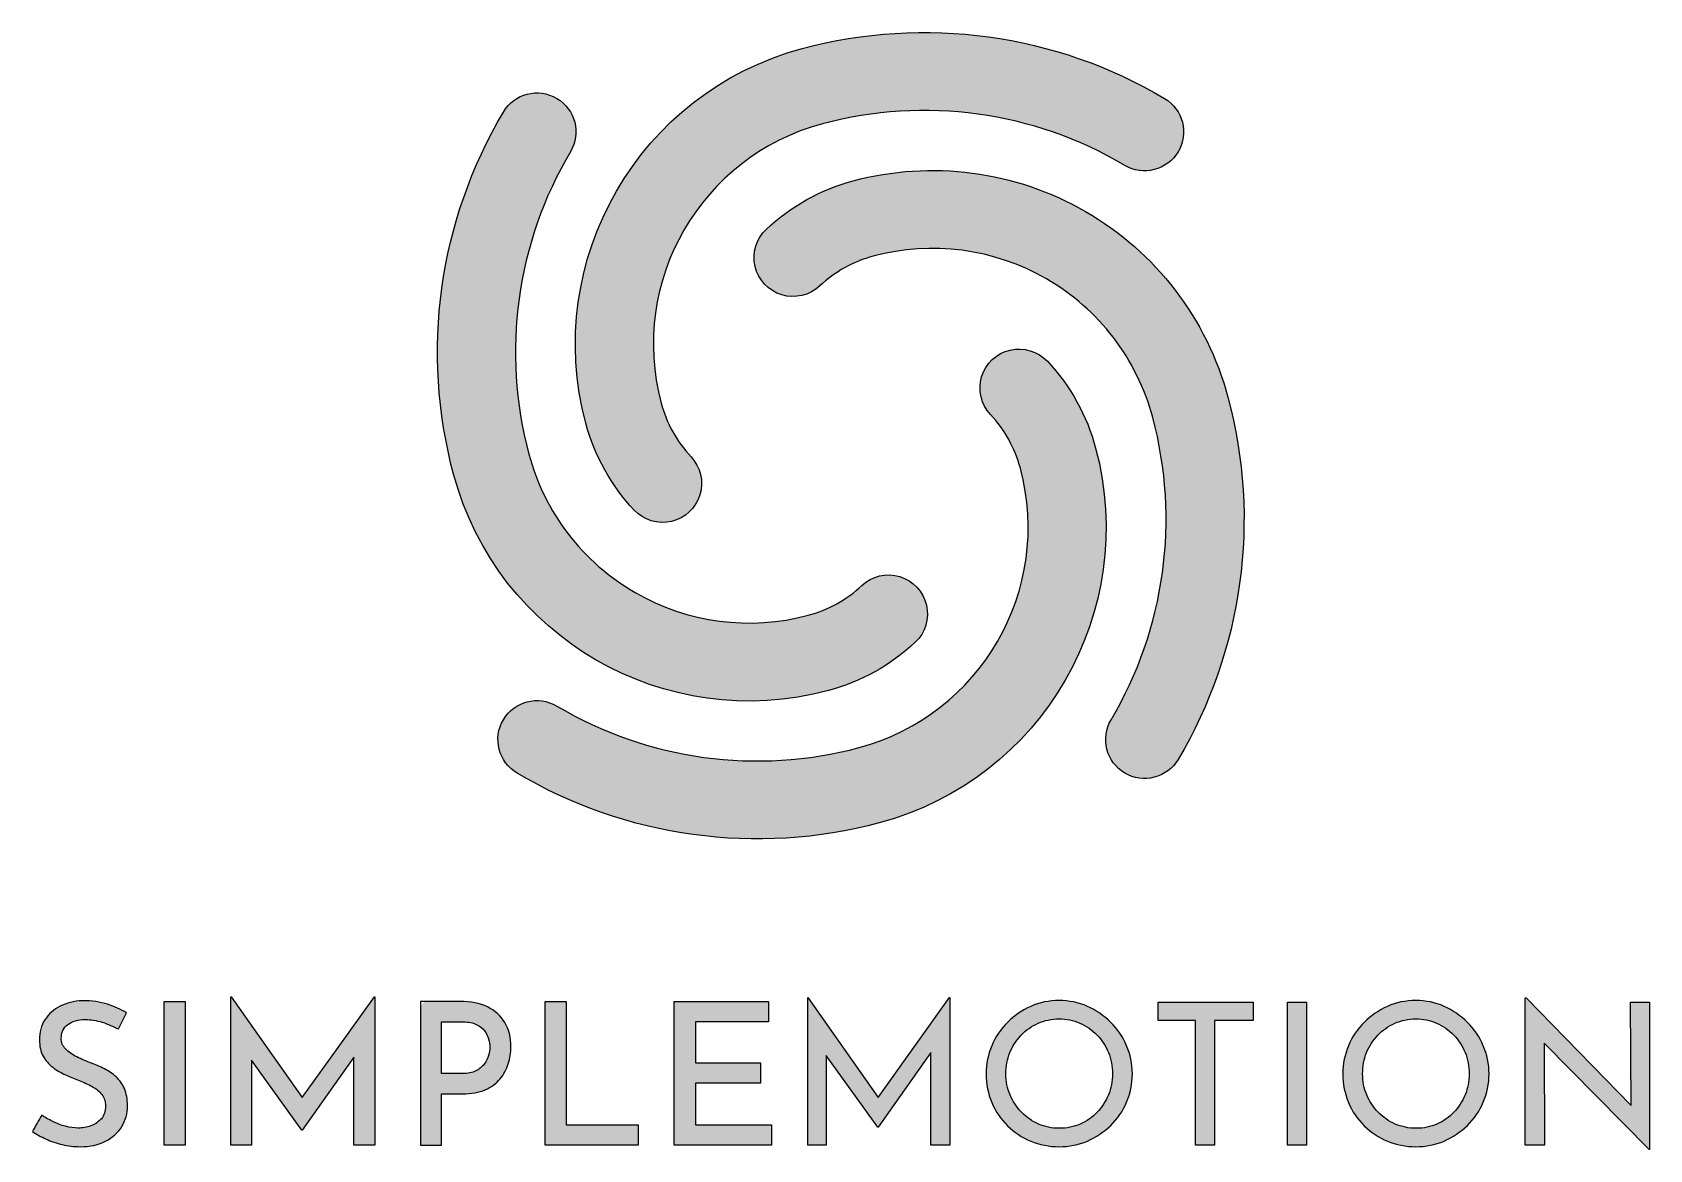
# Model space of a CAD drawing. Extents: x 18 to 205, y 18 to 147.
import ezdxf

# ---------------------------------------------------------------- set-up
doc = ezdxf.new("R2010")
doc.units = 0
for name, color, linetype in [('fill-base', 250, 'CONTINUOUS'), ('fill-hero', 253, 'CONTINUOUS'), ('logo-outline', 7, 'CONTINUOUS')]:
    doc.layers.add(name, color=color, linetype=linetype)

msp = doc.modelspace()

# ---------------------------------------------------------------- hatches: boundary and pattern name
at = {"layer": 'fill-base', "linetype": 'Continuous'}
h = msp.add_hatch(color=256, dxfattribs=at)
h.dxf.hatch_style = 1
edge = h.paths.add_edge_path()
edge.add_arc((104.958890592182, 108.2068603076361), 23.59218832498514, 194.9999999999996, 223.1730355562345, ccw=False)
edge.add_arc((116.3530425930711, 111.2599141347121), 35.38828248747752, 105.00000000000011, 195.0000000000001, ccw=False)
edge.add_arc((121.2929874547624, 92.82378892429044), 54.47476377688481, 59.33331208667232, 104.99999999999989, ccw=False)
edge.add_arc((146.7793505015806, 135.8046210505038), 4.505707035577895, -120.66668791332751, 59.33331208667198, ccw=False)
edge.add_arc((121.2929874547625, 92.82378892429062), 45.46334970572881, 59.33331208667229, 105)
edge.add_arc((116.3530425930711, 111.259914134712), 26.37686841632175, 104.9999999999999, 194.9999999999999)
edge.add_arc((104.9588905921819, 108.2068603076364), 14.58077425382936, 195.0000000000001, 223.1730355562351)
edge.add_arc((91.03929715667277, 95.14781414794209), 4.505707035577929, -136.82696444376552, 43.1730355562359, ccw=False)
h = msp.add_hatch(color=256, dxfattribs=at)
h.dxf.hatch_style = 1
edge = h.paths.add_edge_path()
edge.add_arc((119.1815897587131, 107.3531698936591), 23.59218832498516, 105.00000000000031, 133.1730355562352, ccw=False)
edge.add_arc((122.2346435857887, 95.95901789276985), 35.38828248747761, 15, 105, ccw=False)
edge.add_arc((103.7985183753673, 91.01907303107849), 54.47476377688466, -30.666687913327678, 14.999999999999886, ccw=False)
edge.add_arc((146.7793505015805, 65.53270998426036), 4.505707035577888, 149.3333120866723, 329.33331208667215, ccw=False)
edge.add_arc((103.7985183753673, 91.0190730310784), 45.46334970572885, 329.3333120866723, 375)
edge.add_arc((122.2346435857887, 95.95901789276985), 26.37686841632176, 15.00000000000001, 105)
edge.add_arc((119.1815897587129, 107.3531698936591), 14.5807742538292, 105, 133.1730355562349)
edge.add_arc((106.1225435990188, 121.2727633291682), 4.505707035577899, 133.1730355562346, 313.17303555623573, ccw=False)
h = msp.add_hatch(color=256, dxfattribs=at)
h.dxf.hatch_style = 1
edge = h.paths.add_edge_path()
edge.add_arc((118.3278993447358, 93.13047072712814), 23.59218832498501, 14.999999999999602, 43.173035556234595, ccw=False)
edge.add_arc((106.9337473438466, 90.07741690005227), 35.38828248747755, -75, 15, ccw=False)
edge.add_arc((101.9938024821551, 108.5135421104737), 54.47476377688463, 239.33331208667238, 285.00000000000006, ccw=False)
edge.add_arc((76.50743943533709, 65.53270998426046), 4.505707035577939, 59.33331208667278, 239.3333120866723, ccw=False)
edge.add_arc((101.9938024821552, 108.5135421104737), 45.46334970572882, 239.3333120866723, 284.9999999999999)
edge.add_arc((106.9337473438466, 90.07741690005226), 26.37686841632173, 284.9999999999999, 374.9999999999999)
edge.add_arc((118.3278993447358, 93.13047072712811), 14.58077425382924, 14.99999999999929, 43.17303555623429)
edge.add_arc((132.247492780245, 106.1895168868221), 4.505707035577889, 43.17303555623471, 223.1730355562356, ccw=False)
h = msp.add_hatch(color=256, dxfattribs=at)
h.dxf.hatch_style = 1
h.paths.add_polyline_path([(53.32175100000001, 29.647494), (57.713751, 35.789619), (57.759501, 35.789619), (57.759501, 18.633369), (55.33475100000004, 18.633369), (55.33475100000004, 28.791633), (49.36475100000001, 20.348619), (49.31900100000001, 20.348619), (43.48625500000003, 28.446938), (43.48625099999998, 18.633369), (41.12900100000002, 18.633369), (41.12900100000002, 35.789619), (41.15225100000004, 35.789619), (49.37812500000001, 24.132403)])
h = msp.add_hatch(color=256, dxfattribs=at)
h.dxf.hatch_style = 1
edge = h.paths.add_edge_path()
edge.add_spline(control_points=[(24.293001, 33.158619), (23.43875100000002, 33.158619), (22.76075100000003, 32.964369), (22.25750100000002, 32.575119), (21.75425100000001, 32.185869), (21.50300100000001, 31.656369), (21.50300100000001, 30.985119), (21.50300100000001, 30.511869), (21.67025100000001, 30.100119), (22.00625100000002, 29.749869), (22.34150100000002, 29.398869), (22.77575100000001, 29.093619), (23.30975100000001, 28.834869), (23.84300100000002, 28.575369), (24.40775100000002, 28.331619), (25.00250100000002, 28.102869), (25.50575100000003, 27.919869), (26.004501, 27.702369), (26.50100100000003, 27.451119), (26.99675100000002, 27.199869), (27.44675100000001, 26.890869), (27.85025100000001, 26.524869), (28.254501, 26.159619), (28.57475099999999, 25.705119), (28.81100100000003, 25.163619), (29.04725100000002, 24.622119), (29.165751, 23.962869), (29.165751, 23.185119), (29.165751, 22.300119), (28.94825100000003, 21.499869), (28.51400100000001, 20.783619), (28.07900100000001, 20.066619), (27.45350100000002, 19.498119), (26.63825100000003, 19.079619), (25.82225100000002, 18.659619), (24.83450100000002, 18.450369), (23.67575100000002, 18.450369), (22.97375099999999, 18.450369), (22.29200100000003, 18.529869), (21.62825100000003, 18.690369), (20.96525100000002, 18.850869), (20.33975100000001, 19.063869), (19.752501, 19.330869), (19.16525100000001, 19.597119), (18.63500100000002, 19.891119), (18.16250100000002, 20.211369), (18.52850100000001, 20.844119), (18.89450100000002, 21.476869), (19.26050100000003, 22.109619), (19.62650100000002, 21.850119), (20.045751, 21.602619), (20.51900100000003, 21.366369), (20.991501, 21.130119), (21.48350100000002, 20.943369), (21.99425100000002, 20.806119), (22.50500099999999, 20.668869), (22.98950100000002, 20.600619), (23.447001, 20.600619), (23.95025100000001, 20.600619), (24.44600100000002, 20.688369), (24.93350100000001, 20.863869), (25.42100100000002, 21.038619), (25.82525100000001, 21.313869), (26.14625100000001, 21.687369), (26.46650099999999, 22.060869), (26.62700100000001, 22.552869), (26.62700100000001, 23.163369), (26.62700100000001, 23.681619), (26.48600099999999, 24.119619), (26.20400100000001, 24.478869), (25.92200100000002, 24.837369), (25.54775100000001, 25.145619), (25.08275100000003, 25.404369), (24.61700100000002, 25.663869), (24.11825100000001, 25.892619), (23.58425100000002, 26.091369), (23.06600100000003, 26.289369), (22.53950100000003, 26.510619), (22.00625100000002, 26.754369), (21.472251, 26.998119), (20.97650100000001, 27.292119), (20.51975100000001, 27.634869), (20.062251, 27.978369), (19.69175100000001, 28.404369), (19.41050100000001, 28.915869), (19.12850100000003, 29.426619), (18.98750100000001, 30.055869), (18.98750100000001, 30.802869), (18.98750100000001, 31.687119), (19.19675100000003, 32.461119), (19.61600100000001, 33.124869), (20.03525100000002, 33.787869), (20.61875100000003, 34.310619), (21.36575100000002, 34.691619), (22.112751, 35.072619), (22.97450100000003, 35.286369), (23.95025100000001, 35.332119), (25.06325100000001, 35.332119), (26.03150100000005, 35.194869), (26.855751, 34.920369), (27.67925100000002, 34.645869), (28.41125099999999, 34.318119), (29.05175100000002, 33.936369), (28.73900100000003, 33.311119), (28.42625099999998, 32.685869), (28.11350099999999, 32.06061899999999), (27.533751, 32.365869), (26.90900099999999, 32.624619), (26.237751, 32.838369), (25.56650100000002, 33.052119), (24.91850100000002, 33.158619), (24.293001, 33.158619)], knot_values=[0, 0, 0, 0, 1, 1, 1, 2, 2, 2, 3, 3, 3, 4, 4, 4, 5, 5, 5, 6, 6, 6, 7, 7, 7, 8, 8, 8, 9, 9, 9, 10, 10, 10, 11, 11, 11, 12, 12, 12, 13, 13, 13, 14, 14, 14, 15, 15, 15, 16, 16, 16, 17, 17, 17, 18, 18, 18, 19, 19, 19, 20, 20, 20, 21, 21, 21, 22, 22, 22, 23, 23, 23, 24, 24, 24, 25, 25, 25, 26, 26, 26, 27, 27, 27, 28, 28, 28, 29, 29, 29, 30, 30, 30, 31, 31, 31, 32, 32, 32, 33, 33, 33, 34, 34, 34, 35, 35, 35, 36, 36, 36, 37, 37, 37, 37], weights=[1, 1, 1, 1, 1, 1, 1, 1, 1, 1, 1, 1, 1, 1, 1, 1, 1, 1, 1, 1, 1, 1, 1, 1, 1, 1, 1, 1, 1, 1, 1, 1, 1, 1, 1, 1, 1, 1, 1, 1, 1, 1, 1, 1, 1, 1, 1, 1, 1, 1, 1, 1, 1, 1, 1, 1, 1, 1, 1, 1, 1, 1, 1, 1, 1, 1, 1, 1, 1, 1, 1, 1, 1, 1, 1, 1, 1, 1, 1, 1, 1, 1, 1, 1, 1, 1, 1, 1, 1, 1, 1, 1, 1, 1, 1, 1, 1, 1, 1, 1, 1, 1, 1, 1, 1, 1, 1, 1, 1, 1, 1, 1], degree=3, periodic=0)
h = msp.add_hatch(color=256, dxfattribs=at)
h.dxf.hatch_style = 1
h.paths.add_polyline_path([(33.39725100000004, 35.240619), (35.84525100000002, 35.240619), (35.84525100000002, 18.633369), (33.39725100000004, 18.633369)])
h = msp.add_hatch(color=256, dxfattribs=at)
h.dxf.hatch_style = 1
edge = h.paths.add_edge_path()
edge.add_spline(control_points=[(70.786251, 34.611369), (71.66300100000001, 34.19136899999999), (72.33350100000001, 33.593619), (72.79925100000003, 32.815869), (73.264251, 32.03811899999999), (73.49675100000002, 31.092369), (73.49675100000002, 29.979369), (73.49675100000002, 29.323119), (73.39775100000003, 28.675869), (73.19975099999999, 28.035369), (73.00175100000001, 27.394869), (72.685251, 26.811369), (72.25025099999999, 26.285619), (71.81525099999999, 25.759869), (71.240001, 25.339869), (70.52300100000002, 25.027119), (69.80600100000004, 24.714369), (68.93675100000002, 24.558369), (67.91525100000001, 24.558369), (67.10700100000003, 24.558369), (66.29875099999998, 24.558369), (65.490501, 24.558369), (65.490501, 22.583619), (65.490501, 20.608869), (65.490501, 18.634119), (64.67450100000002, 18.634119), (63.85850100000005, 18.634119), (63.04250100000002, 18.634119), (63.04250100000002, 24.169619), (63.04250100000002, 29.705119), (63.04250100000002, 35.240619), (64.56775100000004, 35.240619), (66.09300100000002, 35.240619), (67.61825100000004, 35.240619), (68.853501, 35.240619), (69.90950100000003, 35.030619), (70.786251, 34.611369)], knot_values=[0, 0, 0, 0, 1, 1, 1, 2, 2, 2, 3, 3, 3, 4, 4, 4, 5, 5, 5, 6, 6, 6, 7, 7, 7, 8, 8, 8, 9, 9, 9, 10, 10, 10, 11, 11, 11, 12, 12, 12, 12], weights=[1, 1, 1, 1, 1, 1, 1, 1, 1, 1, 1, 1, 1, 1, 1, 1, 1, 1, 1, 1, 1, 1, 1, 1, 1, 1, 1, 1, 1, 1, 1, 1, 1, 1, 1, 1, 1], degree=3, periodic=0)
edge = h.paths.add_edge_path(flags=16)
edge.add_spline(control_points=[(69.44750100000005, 27.223119), (69.85925100000003, 27.428619), (70.18325100000004, 27.691869), (70.41950100000003, 28.012119), (70.65575100000001, 28.332369), (70.82375100000002, 28.663869), (70.922751, 29.007369), (71.021751, 29.350869), (71.07125100000002, 29.659869), (71.07125100000002, 29.933619), (71.07125100000002, 30.238869), (71.021751, 30.562869), (70.922751, 30.905619), (70.82375100000002, 31.248369), (70.65950100000003, 31.568619), (70.43075100000004, 31.866369), (70.202001, 32.163369), (69.889251, 32.407869), (69.49325100000004, 32.598369), (69.09650099999999, 32.788869), (68.60150100000004, 32.884119), (68.00675100000001, 32.884119), (67.168001, 32.884119), (66.329251, 32.884119), (65.490501, 32.884119), (65.490501, 30.894119), (65.490501, 28.90411900000001), (65.490501, 26.91411900000001), (66.29875100000004, 26.914119), (67.10700100000003, 26.914119), (67.91525100000007, 26.914119), (68.52500099999997, 26.914119), (69.03650100000004, 27.016869), (69.44750100000005, 27.223119)], knot_values=[0, 0, 0, 0, 1, 1, 1, 2, 2, 2, 3, 3, 3, 4, 4, 4, 5, 5, 5, 6, 6, 6, 7, 7, 7, 8, 8, 8, 9, 9, 9, 10, 10, 10, 11, 11, 11, 11], weights=[1, 1, 1, 1, 1, 1, 1, 1, 1, 1, 1, 1, 1, 1, 1, 1, 1, 1, 1, 1, 1, 1, 1, 1, 1, 1, 1, 1, 1, 1, 1, 1, 1, 1], degree=3, periodic=0)
h = msp.add_hatch(color=256, dxfattribs=at)
h.dxf.hatch_style = 1
h.paths.add_polyline_path([(77.454501, 35.240619), (79.90250100000003, 35.240619), (79.90250100000003, 20.989869), (88.20575100000002, 20.989869), (88.20575100000002, 18.633369), (77.454501, 18.633369)])
h = msp.add_hatch(color=256, dxfattribs=at)
h.dxf.hatch_style = 1
h.paths.add_polyline_path([(92.39225099999999, 35.240619), (103.302501, 35.240619), (103.302501, 32.884119), (94.83800100000002, 32.884119), (94.83800100000002, 28.149369), (102.364251, 28.149369), (102.364251, 25.793619), (94.83800100000002, 25.793619), (94.83800100000002, 20.989869), (103.622751, 20.989869), (103.622751, 18.633369), (92.391501, 18.633369), (92.391501, 35.240619)])
at = {"layer": 'fill-hero', "linetype": 'Continuous'}
h = msp.add_hatch(color=256, dxfattribs=at)
h.dxf.hatch_style = 1
edge = h.paths.add_edge_path()
edge.add_arc((104.1052001782046, 93.98416114110518), 23.59218832498513, 285.00000000000017, 313.1730355562351, ccw=False)
edge.add_arc((101.052146351129, 105.3783131419943), 35.38828248747753, 194.9999999999999, 285, ccw=False)
edge.add_arc((119.4882715615505, 110.3182580036858), 54.47476377688473, 149.3333120866723, 194.9999999999999, ccw=False)
edge.add_arc((76.50743943533716, 135.8046210505039), 4.505707035577884, -30.666687913327507, 149.3333120866719, ccw=False)
edge.add_arc((119.4882715615504, 110.3182580036858), 45.4633497057289, 149.3333120866724, 195)
edge.add_arc((101.052146351129, 105.3783131419943), 26.37686841632174, 195.0000000000001, 285.0000000000001)
edge.add_arc((104.1052001782047, 93.98416114110513), 14.58077425382923, 284.9999999999999, 313.1730355562349)
edge.add_arc((117.1642463378988, 80.06456770559608), 4.505707035577899, -46.82696444376552, 133.1730355562357, ccw=False)
h = msp.add_hatch(color=256, dxfattribs=at)
h.dxf.hatch_style = 1
h.paths.add_polyline_path([(107.819751, 18.633369), (107.819751, 35.698119), (107.843001, 35.698119), (115.981911, 24.145243), (124.221501, 35.698119), (124.267251, 35.698119), (124.267251, 18.633369), (122.071251, 18.633369), (122.071251, 29.349259), (115.9640010000001, 20.714619), (115.9182510000001, 20.714619), (109.9707510000001, 29.002961), (109.9707510000001, 18.633369)])
h = msp.add_hatch(color=256, dxfattribs=at)
h.dxf.hatch_style = 1
h.paths.add_polyline_path([(205.107501, 18.107619), (192.963073, 30.425844), (193.0070010000001, 18.634119), (190.787751, 18.634119), (190.787751, 35.674869), (190.901751, 35.674869), (203.0246530000001, 23.201926), (202.980501, 35.171619), (205.176501, 35.171619), (205.176501, 18.107619)])
h = msp.add_hatch(color=256, dxfattribs=at)
h.dxf.hatch_style = 1
edge = h.paths.add_edge_path()
edge.add_spline(control_points=[(129.105501, 30.127869), (129.539001, 31.141869), (130.145751, 32.041869), (130.923501, 32.827119), (131.701251, 33.612369), (132.596751, 34.230369), (133.611501, 34.679619), (134.625501, 35.129619), (135.719751, 35.354619), (136.8942510000001, 35.354619), (138.053001, 35.354619), (139.139751, 35.129619), (140.1537510000001, 34.679619), (141.168501, 34.229619), (142.067751, 33.612369), (142.853751, 32.827119), (143.639001, 32.041869), (144.2525010000001, 31.141869), (144.695001, 30.127869), (145.137501, 29.113119), (145.358751, 28.034619), (145.358751, 26.891619), (145.358751, 25.717119), (145.137501, 24.619119), (144.695001, 23.597619), (144.2525010000001, 22.575369), (143.639001, 21.678369), (142.853751, 20.909619), (142.067751, 20.139369), (141.168501, 19.537119), (140.1537510000001, 19.102119), (139.139751, 18.667869), (138.053001, 18.450369), (136.8942510000001, 18.450369), (135.719751, 18.450369), (134.625501, 18.664119), (133.611501, 19.090869), (132.596751, 19.518369), (131.701251, 20.113119), (130.923501, 20.875119), (130.145751, 21.638619), (129.539001, 22.530369), (129.105501, 23.551869), (128.6705010000001, 24.573369), (128.453001, 25.686369), (128.453001, 26.891619), (128.453001, 28.035369), (128.6705010000001, 29.113869), (129.105501, 30.127869)], knot_values=[0, 0, 0, 0, 1, 1, 1, 2, 2, 2, 3, 3, 3, 4, 4, 4, 5, 5, 5, 6, 6, 6, 7, 7, 7, 8, 8, 8, 9, 9, 9, 10, 10, 10, 11, 11, 11, 12, 12, 12, 13, 13, 13, 14, 14, 14, 15, 15, 15, 16, 16, 16, 16], degree=3, periodic=0)
edge = h.paths.add_edge_path(flags=16)
edge.add_spline(control_points=[(131.220501, 24.432369), (131.541501, 23.676369), (131.983251, 23.010369), (132.548001, 22.429869), (133.112001, 21.850869), (133.768251, 21.397119), (134.515251, 21.069369), (135.262251, 20.741619), (136.070751, 20.577369), (136.939251, 20.577369), (137.793501, 20.577369), (138.593751, 20.741619), (139.341501, 21.069369), (140.0885010000001, 21.397869), (140.736501, 21.850869), (141.285501, 22.429869), (141.834501, 23.009619), (142.270251, 23.676369), (142.5890010000001, 24.432369), (142.910001, 25.186869), (143.069751, 26.006619), (143.069751, 26.890869), (143.069751, 27.760119), (142.910001, 28.579119), (142.5890010000001, 29.349369), (142.269501, 30.119619), (141.826251, 30.793869), (141.262251, 31.373619), (140.697501, 31.953369), (140.042001, 32.406369), (139.2950010000001, 32.734869), (138.547251, 33.062619), (137.747751, 33.226869), (136.893501, 33.226869), (136.024251, 33.226869), (135.215751, 33.058869), (134.468751, 32.723619), (133.721751, 32.387619), (133.066251, 31.930119), (132.502251, 31.351119), (131.936751, 30.771369), (131.503251, 30.096369), (131.198001, 29.326869), (130.892751, 28.557369), (130.739751, 27.737619), (130.739751, 26.868369), (130.739751, 25.998369), (130.900251, 25.186869), (131.220501, 24.432369)], knot_values=[0, 0, 0, 0, 1, 1, 1, 2, 2, 2, 3, 3, 3, 4, 4, 4, 5, 5, 5, 6, 6, 6, 7, 7, 7, 8, 8, 8, 9, 9, 9, 10, 10, 10, 11, 11, 11, 12, 12, 12, 13, 13, 13, 14, 14, 14, 15, 15, 15, 16, 16, 16, 16], degree=3, periodic=0)
h = msp.add_hatch(color=256, dxfattribs=at)
h.dxf.hatch_style = 1
h.paths.add_polyline_path([(148.3317510000001, 35.171619), (159.311001, 35.171619), (159.311001, 33.044619), (154.874001, 33.044619), (154.874001, 18.633369), (152.654751, 18.633369), (152.654751, 33.044619), (148.3317510000001, 33.044619)])
h = msp.add_hatch(color=256, dxfattribs=at)
h.dxf.hatch_style = 1
h.paths.add_polyline_path([(163.292001, 35.171619), (165.511251, 35.171619), (165.511251, 18.633369), (163.292001, 18.633369)])
h = msp.add_hatch(color=256, dxfattribs=at)
h.dxf.hatch_style = 1
edge = h.paths.add_edge_path()
edge.add_spline(control_points=[(170.349501, 30.127869), (170.783001, 31.141869), (171.389751, 32.041869), (172.167501, 32.827119), (172.945251, 33.612369), (173.841501, 34.230369), (174.855501, 34.679619), (175.869501, 35.12886899999999), (176.963751, 35.354619), (178.138251, 35.354619), (179.297001, 35.354619), (180.383751, 35.129619), (181.397751, 34.679619), (182.411751, 34.229619), (183.312501, 33.612369), (184.097751, 32.827119), (184.883001, 32.041869), (185.496501, 31.141869), (185.939001, 30.127869), (186.381501, 29.113119), (186.602751, 28.034619), (186.602751, 26.891619), (186.602751, 25.717119), (186.381501, 24.619119), (185.939001, 23.597619), (185.496501, 22.575369), (184.883001, 21.678369), (184.097751, 20.909619), (183.312501, 20.139369), (182.411751, 19.537119), (181.397751, 19.102119), (180.383751, 18.667869), (179.297001, 18.450369), (178.138251, 18.450369), (176.963751, 18.450369), (175.869501, 18.664119), (174.855501, 19.090869), (173.841501, 19.518369), (172.945251, 20.113119), (172.167501, 20.875119), (171.389751, 21.638619), (170.783001, 22.530369), (170.349501, 23.551869), (169.914501, 24.573369), (169.697751, 25.686369), (169.697751, 26.891619), (169.697751, 28.035369), (169.914501, 29.113869), (170.349501, 30.127869)], knot_values=[0, 0, 0, 0, 1, 1, 1, 2, 2, 2, 3, 3, 3, 4, 4, 4, 5, 5, 5, 6, 6, 6, 7, 7, 7, 8, 8, 8, 9, 9, 9, 10, 10, 10, 11, 11, 11, 12, 12, 12, 13, 13, 13, 14, 14, 14, 15, 15, 15, 16, 16, 16, 16], degree=3, periodic=0)
edge = h.paths.add_edge_path(flags=16)
edge.add_spline(control_points=[(172.465251, 24.432369), (172.786251, 23.676369), (173.228751, 23.010369), (173.7927510000001, 22.429869), (174.356751, 21.850869), (175.013001, 21.397119), (175.760001, 21.069369), (176.5070010000001, 20.741619), (177.315501, 20.577369), (178.184001, 20.577369), (179.0382510000001, 20.577369), (179.839251, 20.741619), (180.5862510000001, 21.069369), (181.333251, 21.397119), (181.980501, 21.850869), (182.530251, 22.429869), (183.079251, 23.009619), (183.515001, 23.676369), (183.833751, 24.432369), (184.154751, 25.186869), (184.3145010000001, 26.006619), (184.3145010000001, 26.890869), (184.3145010000001, 27.760119), (184.154751, 28.579119), (183.833751, 29.349369), (183.5142510000001, 30.119619), (183.0717510000001, 30.793869), (182.507751, 31.373619), (181.9422510000001, 31.953369), (181.287501, 32.406369), (180.5405010000001, 32.734869), (179.792001, 33.062619), (178.9925010000001, 33.226869), (178.138251, 33.226869), (177.268251, 33.226869), (176.4612510000001, 33.058869), (175.714251, 32.723619), (174.965751, 32.387619), (174.311001, 31.930119), (173.7470010000001, 31.351119), (173.181501, 30.771369), (172.748001, 30.096369), (172.443501, 29.326869), (172.136751, 28.557369), (171.984501, 27.737619), (171.984501, 26.868369), (171.984501, 25.998369), (172.145751, 25.186869), (172.465251, 24.432369)], knot_values=[0, 0, 0, 0, 1, 1, 1, 2, 2, 2, 3, 3, 3, 4, 4, 4, 5, 5, 5, 6, 6, 6, 7, 7, 7, 8, 8, 8, 9, 9, 9, 10, 10, 10, 11, 11, 11, 12, 12, 12, 13, 13, 13, 14, 14, 14, 15, 15, 15, 16, 16, 16, 16], degree=3, periodic=0)

# ---------------------------------------------------------------- linework, layer by layer
at = {"layer": 'logo-outline'}
for points in [[(87.75332688673276, 92.06499153294672, -0.1235510247152853), (82.17058659040339, 102.1007526534848, -0.4142135623730951), (107.1938811118438, 145.4423701373797, -0.2019381984217088), (149.0774544238909, 139.68020026563, -0.9999999999999949), (144.4812465792703, 131.9290418353775, 0.2019381984217089), (109.5262066967639, 136.7380125546656, 0.4142135623730951), (90.87494417311741, 104.4330782384048, 0.1235510247152854), (94.32526742661271, 98.23063676293752, -1.000000000000008)], [(120.2470689528942, 76.7785974356561, -0.1235510247152853), (110.2113078323562, 71.19585713932662, -0.4142135623730951), (66.86969034846128, 96.21915166076714, -0.2019381984217088), (72.63186022021097, 138.1027249728141, -0.9999999999999949), (80.3830186504634, 133.5065171281936, 0.2019381984217089), (75.57404793117536, 98.55147724568708, 0.4142135623730951), (107.8789822474362, 79.90021472204076, 0.1235510247152854), (114.0814237229034, 83.350537975536, -1.000000000000008)], [(103.0397209840235, 124.5587335991081, -0.1235510247152853), (113.0754821045615, 130.1414738954376, -0.4142135623730951), (156.4170995884565, 105.118179373997, -0.2019381984217088), (150.6549297167067, 63.2346060619501, -0.9999999999999949), (142.9037712864543, 67.83081390657061, 0.2019381984217089), (147.7127420057423, 102.7858537890771, 0.4142135623730951), (115.4078076894814, 121.4371163127235, 0.1235510247152854), (109.2053662140142, 117.9867930592282, -1.000000000000008)], [(135.5334630501849, 109.2723395018175, -0.1235510247152853), (141.1162033465143, 99.23657838127944, -0.4142135623730951), (116.0929088250737, 55.89496089738456, -0.2019381984217088), (74.20933551302682, 61.65713076913421, -0.9999999999999949), (78.80554335764734, 69.40828919938674, 0.2019381984217089), (113.7605832401538, 64.59931848009865, 0.4142135623730951), (132.4118457638002, 96.90425279635944, 0.1235510247152854), (128.961522510305, 103.1066942718267, -1.000000000000008)]]:
    msp.add_lwpolyline(points, format="xyb", close=True, dxfattribs=at)
for points in [[(53.32175100000001, 29.647494), (57.713751, 35.789619), (57.759501, 35.789619), (57.759501, 18.633369), (55.33475100000004, 18.633369), (55.33475100000004, 28.791633), (49.36475100000001, 20.348619), (49.31900100000001, 20.348619), (43.48625500000003, 28.446938), (43.48625099999998, 18.633369), (41.12900100000002, 18.633369), (41.12900100000002, 35.789619), (41.15225100000004, 35.789619), (49.37812500000001, 24.132403)], [(107.819751, 18.633369), (107.819751, 35.698119), (107.843001, 35.698119), (115.981911, 24.145243), (124.221501, 35.698119), (124.267251, 35.698119), (124.267251, 18.633369), (122.071251, 18.633369), (122.071251, 29.349259), (115.9640010000001, 20.714619), (115.9182510000001, 20.714619), (109.9707510000001, 29.002961), (109.9707510000001, 18.633369)], [(205.107501, 18.107619), (192.963073, 30.425844), (193.0070010000001, 18.634119), (190.787751, 18.634119), (190.787751, 35.674869), (190.901751, 35.674869), (203.0246530000001, 23.201926), (202.980501, 35.171619), (205.176501, 35.171619), (205.176501, 18.107619)], [(33.39725100000004, 35.240619), (35.84525100000002, 35.240619), (35.84525100000002, 18.633369), (33.39725100000004, 18.633369)], [(77.454501, 35.240619), (79.90250100000003, 35.240619), (79.90250100000003, 20.989869), (88.20575100000002, 20.989869), (88.20575100000002, 18.633369), (77.454501, 18.633369)], [(92.39225099999999, 35.240619), (103.302501, 35.240619), (103.302501, 32.884119), (94.83800100000002, 32.884119), (94.83800100000002, 28.149369), (102.364251, 28.149369), (102.364251, 25.793619), (94.83800100000002, 25.793619), (94.83800100000002, 20.989869), (103.622751, 20.989869), (103.622751, 18.633369), (92.391501, 18.633369), (92.391501, 35.240619)], [(148.3317510000001, 35.171619), (159.311001, 35.171619), (159.311001, 33.044619), (154.874001, 33.044619), (154.874001, 18.633369), (152.654751, 18.633369), (152.654751, 33.044619), (148.3317510000001, 33.044619)], [(163.292001, 35.171619), (165.511251, 35.171619), (165.511251, 18.633369), (163.292001, 18.633369)], [(128.453001, 26.891619), (128.453001, 26.891619)], [(130.739751, 26.868369), (130.739751, 26.868369)], [(169.697751, 26.891619), (169.697751, 26.891619)], [(171.984501, 26.868369), (171.984501, 26.868369)]]:
    msp.add_lwpolyline(points, close=True, dxfattribs=at)
for points, knots in [([(24.293001, 33.158619), (23.43875100000002, 33.158619), (22.76075100000003, 32.964369), (22.25750100000002, 32.575119), (21.75425100000001, 32.185869), (21.50300100000001, 31.656369), (21.50300100000001, 30.985119), (21.50300100000001, 30.511869), (21.67025100000001, 30.100119), (22.00625100000002, 29.749869), (22.34150100000002, 29.398869), (22.77575100000001, 29.093619), (23.30975100000001, 28.834869), (23.84300100000002, 28.575369), (24.40775100000002, 28.331619), (25.00250100000002, 28.102869), (25.50575100000003, 27.919869), (26.004501, 27.702369), (26.50100100000003, 27.451119), (26.99675100000002, 27.199869), (27.44675100000001, 26.890869), (27.85025100000001, 26.524869), (28.254501, 26.159619), (28.57475099999999, 25.705119), (28.81100100000003, 25.163619), (29.04725100000002, 24.622119), (29.165751, 23.962869), (29.165751, 23.185119), (29.165751, 22.300119), (28.94825100000003, 21.499869), (28.51400100000001, 20.783619), (28.07900100000001, 20.066619), (27.45350100000002, 19.498119), (26.63825100000003, 19.079619), (25.82225100000002, 18.659619), (24.83450100000002, 18.450369), (23.67575100000002, 18.450369), (22.97375099999999, 18.450369), (22.29200100000003, 18.529869), (21.62825100000003, 18.690369), (20.96525100000002, 18.850869), (20.33975100000001, 19.063869), (19.752501, 19.330869), (19.16525100000001, 19.597119), (18.63500100000002, 19.891119), (18.16250100000002, 20.211369), (18.52850100000001, 20.844119), (18.89450100000002, 21.476869), (19.26050100000003, 22.109619), (19.62650100000002, 21.850119), (20.045751, 21.602619), (20.51900100000003, 21.366369), (20.991501, 21.130119), (21.48350100000002, 20.943369), (21.99425100000002, 20.806119), (22.50500099999999, 20.668869), (22.98950100000002, 20.600619), (23.447001, 20.600619), (23.95025100000001, 20.600619), (24.44600100000002, 20.688369), (24.93350100000001, 20.863869), (25.42100100000002, 21.038619), (25.82525100000001, 21.313869), (26.14625100000001, 21.687369), (26.46650099999999, 22.060869), (26.62700100000001, 22.552869), (26.62700100000001, 23.163369), (26.62700100000001, 23.681619), (26.48600099999999, 24.119619), (26.20400100000001, 24.478869), (25.92200100000002, 24.837369), (25.54775100000001, 25.145619), (25.08275100000003, 25.404369), (24.61700100000002, 25.663869), (24.11825100000001, 25.892619), (23.58425100000002, 26.091369), (23.06600100000003, 26.289369), (22.53950100000003, 26.510619), (22.00625100000002, 26.754369), (21.472251, 26.998119), (20.97650100000001, 27.292119), (20.51975100000001, 27.634869), (20.062251, 27.978369), (19.69175100000001, 28.404369), (19.41050100000001, 28.915869), (19.12850100000003, 29.426619), (18.98750100000001, 30.055869), (18.98750100000001, 30.802869), (18.98750100000001, 31.687119), (19.19675100000003, 32.461119), (19.61600100000001, 33.124869), (20.03525100000002, 33.787869), (20.61875100000003, 34.310619), (21.36575100000002, 34.691619), (22.112751, 35.072619), (22.97450100000003, 35.286369), (23.95025100000001, 35.332119), (25.06325100000001, 35.332119), (26.03150100000005, 35.194869), (26.855751, 34.920369), (27.67925100000002, 34.645869), (28.41125099999999, 34.318119), (29.05175100000002, 33.936369), (28.73900100000003, 33.311119), (28.42625099999998, 32.685869), (28.11350099999999, 32.06061899999999), (27.533751, 32.365869), (26.90900099999999, 32.624619), (26.237751, 32.838369), (25.56650100000002, 33.052119), (24.91850100000002, 33.158619), (24.293001, 33.158619)], [0, 0, 0, 0, 1, 1, 1, 2, 2, 2, 3, 3, 3, 4, 4, 4, 5, 5, 5, 6, 6, 6, 7, 7, 7, 8, 8, 8, 9, 9, 9, 10, 10, 10, 11, 11, 11, 12, 12, 12, 13, 13, 13, 14, 14, 14, 15, 15, 15, 16, 16, 16, 17, 17, 17, 18, 18, 18, 19, 19, 19, 20, 20, 20, 21, 21, 21, 22, 22, 22, 23, 23, 23, 24, 24, 24, 25, 25, 25, 26, 26, 26, 27, 27, 27, 28, 28, 28, 29, 29, 29, 30, 30, 30, 31, 31, 31, 32, 32, 32, 33, 33, 33, 34, 34, 34, 35, 35, 35, 36, 36, 36, 37, 37, 37, 37]), ([(70.786251, 34.611369), (71.66300100000001, 34.19136899999999), (72.33350100000001, 33.593619), (72.79925100000003, 32.815869), (73.264251, 32.03811899999999), (73.49675100000002, 31.092369), (73.49675100000002, 29.979369), (73.49675100000002, 29.323119), (73.39775100000003, 28.675869), (73.19975099999999, 28.035369), (73.00175100000001, 27.394869), (72.685251, 26.811369), (72.25025099999999, 26.285619), (71.81525099999999, 25.759869), (71.240001, 25.339869), (70.52300100000002, 25.027119), (69.80600100000004, 24.714369), (68.93675100000002, 24.558369), (67.91525100000001, 24.558369), (67.10700100000003, 24.558369), (66.29875099999998, 24.558369), (65.490501, 24.558369), (65.490501, 22.583619), (65.490501, 20.608869), (65.490501, 18.634119), (64.67450100000002, 18.634119), (63.85850100000005, 18.634119), (63.04250100000002, 18.634119), (63.04250100000002, 24.169619), (63.04250100000002, 29.705119), (63.04250100000002, 35.240619), (64.56775100000004, 35.240619), (66.09300100000002, 35.240619), (67.61825100000004, 35.240619), (68.853501, 35.240619), (69.90950100000003, 35.030619), (70.786251, 34.611369)], [0, 0, 0, 0, 1, 1, 1, 2, 2, 2, 3, 3, 3, 4, 4, 4, 5, 5, 5, 6, 6, 6, 7, 7, 7, 8, 8, 8, 9, 9, 9, 10, 10, 10, 11, 11, 11, 12, 12, 12, 12]), ([(129.105501, 30.127869), (129.539001, 31.141869), (130.145751, 32.041869), (130.923501, 32.827119), (131.701251, 33.612369), (132.596751, 34.230369), (133.611501, 34.679619), (134.625501, 35.129619), (135.719751, 35.354619), (136.8942510000001, 35.354619), (138.053001, 35.354619), (139.139751, 35.129619), (140.1537510000001, 34.679619), (141.168501, 34.229619), (142.067751, 33.612369), (142.853751, 32.827119), (143.639001, 32.041869), (144.2525010000001, 31.141869), (144.695001, 30.127869), (145.137501, 29.113119), (145.358751, 28.034619), (145.358751, 26.891619), (145.358751, 25.717119), (145.137501, 24.619119), (144.695001, 23.597619), (144.2525010000001, 22.575369), (143.639001, 21.678369), (142.853751, 20.909619), (142.067751, 20.139369), (141.168501, 19.537119), (140.1537510000001, 19.102119), (139.139751, 18.667869), (138.053001, 18.450369), (136.8942510000001, 18.450369), (135.719751, 18.450369), (134.625501, 18.664119), (133.611501, 19.090869), (132.596751, 19.518369), (131.701251, 20.113119), (130.923501, 20.875119), (130.145751, 21.638619), (129.539001, 22.530369), (129.105501, 23.551869), (128.6705010000001, 24.573369), (128.453001, 25.686369), (128.453001, 26.891619), (128.453001, 28.035369), (128.6705010000001, 29.113869), (129.105501, 30.127869)], [0, 0, 0, 0, 1, 1, 1, 2, 2, 2, 3, 3, 3, 4, 4, 4, 5, 5, 5, 6, 6, 6, 7, 7, 7, 8, 8, 8, 9, 9, 9, 10, 10, 10, 11, 11, 11, 12, 12, 12, 13, 13, 13, 14, 14, 14, 15, 15, 15, 16, 16, 16, 16]), ([(170.349501, 30.127869), (170.783001, 31.141869), (171.389751, 32.041869), (172.167501, 32.827119), (172.945251, 33.612369), (173.841501, 34.230369), (174.855501, 34.679619), (175.869501, 35.12886899999999), (176.963751, 35.354619), (178.138251, 35.354619), (179.297001, 35.354619), (180.383751, 35.129619), (181.397751, 34.679619), (182.411751, 34.229619), (183.312501, 33.612369), (184.097751, 32.827119), (184.883001, 32.041869), (185.496501, 31.141869), (185.939001, 30.127869), (186.381501, 29.113119), (186.602751, 28.034619), (186.602751, 26.891619), (186.602751, 25.717119), (186.381501, 24.619119), (185.939001, 23.597619), (185.496501, 22.575369), (184.883001, 21.678369), (184.097751, 20.909619), (183.312501, 20.139369), (182.411751, 19.537119), (181.397751, 19.102119), (180.383751, 18.667869), (179.297001, 18.450369), (178.138251, 18.450369), (176.963751, 18.450369), (175.869501, 18.664119), (174.855501, 19.090869), (173.841501, 19.518369), (172.945251, 20.113119), (172.167501, 20.875119), (171.389751, 21.638619), (170.783001, 22.530369), (170.349501, 23.551869), (169.914501, 24.573369), (169.697751, 25.686369), (169.697751, 26.891619), (169.697751, 28.035369), (169.914501, 29.113869), (170.349501, 30.127869)], [0, 0, 0, 0, 1, 1, 1, 2, 2, 2, 3, 3, 3, 4, 4, 4, 5, 5, 5, 6, 6, 6, 7, 7, 7, 8, 8, 8, 9, 9, 9, 10, 10, 10, 11, 11, 11, 12, 12, 12, 13, 13, 13, 14, 14, 14, 15, 15, 15, 16, 16, 16, 16]), ([(69.44750100000005, 27.223119), (69.85925100000003, 27.428619), (70.18325100000004, 27.691869), (70.41950100000003, 28.012119), (70.65575100000001, 28.332369), (70.82375100000002, 28.663869), (70.922751, 29.007369), (71.021751, 29.350869), (71.07125100000002, 29.659869), (71.07125100000002, 29.933619), (71.07125100000002, 30.238869), (71.021751, 30.562869), (70.922751, 30.905619), (70.82375100000002, 31.248369), (70.65950100000003, 31.568619), (70.43075100000004, 31.866369), (70.202001, 32.163369), (69.889251, 32.407869), (69.49325100000004, 32.598369), (69.09650099999999, 32.788869), (68.60150100000004, 32.884119), (68.00675100000001, 32.884119), (67.168001, 32.884119), (66.329251, 32.884119), (65.490501, 32.884119), (65.490501, 30.894119), (65.490501, 28.90411900000001), (65.490501, 26.91411900000001), (66.29875100000004, 26.914119), (67.10700100000003, 26.914119), (67.91525100000007, 26.914119), (68.52500099999997, 26.914119), (69.03650100000004, 27.016869), (69.44750100000005, 27.223119)], [0, 0, 0, 0, 1, 1, 1, 2, 2, 2, 3, 3, 3, 4, 4, 4, 5, 5, 5, 6, 6, 6, 7, 7, 7, 8, 8, 8, 9, 9, 9, 10, 10, 10, 11, 11, 11, 11]), ([(131.220501, 24.432369), (131.541501, 23.676369), (131.983251, 23.010369), (132.548001, 22.429869), (133.112001, 21.850869), (133.768251, 21.397119), (134.515251, 21.069369), (135.262251, 20.741619), (136.070751, 20.577369), (136.939251, 20.577369), (137.793501, 20.577369), (138.593751, 20.741619), (139.341501, 21.069369), (140.0885010000001, 21.397869), (140.736501, 21.850869), (141.285501, 22.429869), (141.834501, 23.009619), (142.270251, 23.676369), (142.5890010000001, 24.432369), (142.910001, 25.186869), (143.069751, 26.006619), (143.069751, 26.890869), (143.069751, 27.760119), (142.910001, 28.579119), (142.5890010000001, 29.349369), (142.269501, 30.119619), (141.826251, 30.793869), (141.262251, 31.373619), (140.697501, 31.953369), (140.042001, 32.406369), (139.2950010000001, 32.734869), (138.547251, 33.062619), (137.747751, 33.226869), (136.893501, 33.226869), (136.024251, 33.226869), (135.215751, 33.058869), (134.468751, 32.723619), (133.721751, 32.387619), (133.066251, 31.930119), (132.502251, 31.351119), (131.936751, 30.771369), (131.503251, 30.096369), (131.198001, 29.326869), (130.892751, 28.557369), (130.739751, 27.737619), (130.739751, 26.868369), (130.739751, 25.998369), (130.900251, 25.186869), (131.220501, 24.432369)], [0, 0, 0, 0, 1, 1, 1, 2, 2, 2, 3, 3, 3, 4, 4, 4, 5, 5, 5, 6, 6, 6, 7, 7, 7, 8, 8, 8, 9, 9, 9, 10, 10, 10, 11, 11, 11, 12, 12, 12, 13, 13, 13, 14, 14, 14, 15, 15, 15, 16, 16, 16, 16]), ([(172.465251, 24.432369), (172.786251, 23.676369), (173.228751, 23.010369), (173.7927510000001, 22.429869), (174.356751, 21.850869), (175.013001, 21.397119), (175.760001, 21.069369), (176.5070010000001, 20.741619), (177.315501, 20.577369), (178.184001, 20.577369), (179.0382510000001, 20.577369), (179.839251, 20.741619), (180.5862510000001, 21.069369), (181.333251, 21.397119), (181.980501, 21.850869), (182.530251, 22.429869), (183.079251, 23.009619), (183.515001, 23.676369), (183.833751, 24.432369), (184.154751, 25.186869), (184.3145010000001, 26.006619), (184.3145010000001, 26.890869), (184.3145010000001, 27.760119), (184.154751, 28.579119), (183.833751, 29.349369), (183.5142510000001, 30.119619), (183.0717510000001, 30.793869), (182.507751, 31.373619), (181.9422510000001, 31.953369), (181.287501, 32.406369), (180.5405010000001, 32.734869), (179.792001, 33.062619), (178.9925010000001, 33.226869), (178.138251, 33.226869), (177.268251, 33.226869), (176.4612510000001, 33.058869), (175.714251, 32.723619), (174.965751, 32.387619), (174.311001, 31.930119), (173.7470010000001, 31.351119), (173.181501, 30.771369), (172.748001, 30.096369), (172.443501, 29.326869), (172.136751, 28.557369), (171.984501, 27.737619), (171.984501, 26.868369), (171.984501, 25.998369), (172.145751, 25.186869), (172.465251, 24.432369)], [0, 0, 0, 0, 1, 1, 1, 2, 2, 2, 3, 3, 3, 4, 4, 4, 5, 5, 5, 6, 6, 6, 7, 7, 7, 8, 8, 8, 9, 9, 9, 10, 10, 10, 11, 11, 11, 12, 12, 12, 13, 13, 13, 14, 14, 14, 15, 15, 15, 16, 16, 16, 16])]:
    msp.add_open_spline(points, degree=3, knots=knots, dxfattribs=at)

doc.saveas('drawing.dxf')
